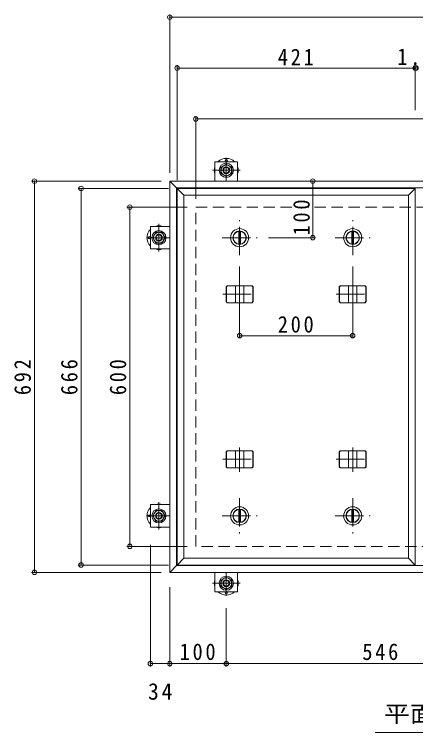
# Model space of a CAD drawing. Units: millimetres on the paper, enlarged 6 times, with parts at other scales. Extents: x -1914 to 2320, y -1648 to 1656.
# Drawn here: x -1914 to -1488, y 782 to 1545 of the extents above; entities that cross this region are included whole.
import ezdxf
from ezdxf.enums import TextEntityAlignment as Align

# ---------------------------------------------------------------- set-up
doc = ezdxf.new("R2010")
doc.units = ezdxf.units.MM
doc.header["$LTSCALE"] = 6
doc.header["$PDMODE"] = 32
doc.header["$PDSIZE"] = 4.8
doc.linetypes.add('CHAIN1', pattern=[8, 5, -1, 1, -1])
doc.linetypes.add('DASHED2', pattern=[3, 2, -1])
for name, color, linetype, lineweight in [('0-0_通り芯', 4, 'Continuous', 9), ('0-1_躯体', 2, 'DASHED2', 9), ('0-2_仕上', 3, 'Continuous', 9), ('0-3_建具', 4, 'Continuous', 9), ('0-5_寸法', 4, 'Continuous', 9), ('0-C', 2, 'Continuous', 9), ('0-D', 5, 'Continuous', 5), ('0-E', 3, 'Continuous', 9), ('0-F', 7, 'Continuous', 9)]:
    doc.layers.add(name, color=color, linetype=linetype, lineweight=lineweight)
doc.styles.add('ＭＳ ゴシック', font='')
doc.styles.get('ＭＳ ゴシック').set_extended_font_data('MS Gothic')

msp = doc.modelspace()

# ---------------------------------------------------------------- linework, layer by layer
at = {"layer": '0-0_通り芯'}
for centre in [(-1688.931, 1389.39), (-1770.651, 1307.67), (-1770.651, 1012.47), (-1688.931, 930.75)]:
    msp.add_circle(centre, 1.2, dxfattribs=at)
for centre, start, end in [((-1688.931, 1379.19), 45.5852, 134.4148), ((-1688.931, 1379.19), 162.24721, 197.75279), ((-1688.931, 1379.19), 342.24721, 17.75279), ((-1760.451, 1307.67), 72.24721, 107.75279), ((-1760.451, 1307.67), 135.5852, 224.4148), ((-1760.451, 1307.67), 252.24721, 287.75279), ((-1760.451, 1012.47), 72.24721, 107.75279), ((-1760.451, 1012.47), 135.5852, 224.4148), ((-1760.451, 1012.47), 252.24721, 287.75279), ((-1688.931, 940.95), 162.24721, 197.75279), ((-1688.931, 940.95), 342.24721, 17.75279), ((-1688.931, 940.95), 225.5852, 314.4148)]:
    msp.add_arc(centre, 12.6, start, end, dxfattribs=at)
at = {"layer": '0-1_躯体'}
for p, q in [((-1721.331, 1340.07), (-1001.331, 1340.07)), ((-1721.331, 980.07), (-1721.331, 1340.07)), ((-1001.331, 980.07), (-1721.331, 980.07))]:
    msp.add_line(p, q, dxfattribs=at)
at = {"layer": '0-2_仕上'}
for p, q in [((-1741.131, 1359.87), (-1733.931, 1352.67)), ((-1741.131, 960.27), (-1741.131, 1359.87)), ((-1741.131, 1359.87), (-1488.531, 1359.87)), ((-1488.531, 960.27), (-1488.531, 1359.87)), ((-1733.931, 1352.67), (-1495.731, 1352.67)), ((-1741.131, 960.27), (-1733.931, 967.47)), ((-1488.531, 960.27), (-1495.731, 967.47)), ((-1488.531, 960.27), (-1741.131, 960.27))]:
    msp.add_line(p, q, dxfattribs=at)
for points in [[(-1495.731, 967.47), (-1495.731, 1352.67), (-1488.531, 1359.87)], [(-1495.731, 967.47), (-1733.931, 967.47), (-1733.931, 1352.67)]]:
    msp.add_lwpolyline(points, dxfattribs=at)
at = {"layer": '0-3_建具', "color": 2}
for p, q in [((-1748.931, 1367.67), (-973.731, 1367.67)), ((-1748.931, 952.47), (-1748.931, 1367.67)), ((-1741.731, 959.67), (-1741.731, 1360.47)), ((-1741.731, 959.67), (-1748.931, 952.47)), ((-980.931, 959.67), (-1741.731, 959.67)), ((-973.731, 952.47), (-1748.931, 952.47))]:
    msp.add_line(p, q, dxfattribs=at)
at = {"layer": '0-3_建具', "linetype": 'CHAIN1'}
for p, q in [((-1674.831, 1260.941), (-1674.831, 1234.997)), ((-1554.831, 1260.941), (-1554.831, 1234.997)), ((-1692.477, 1247.67), (-1657.186, 1247.67)), ((-1572.477, 1247.67), (-1537.186, 1247.67)), ((-1674.831, 1059.2), (-1674.831, 1085.143)), ((-1554.831, 1059.2), (-1554.831, 1085.143)), ((-1692.477, 1072.47), (-1657.186, 1072.47)), ((-1572.477, 1072.47), (-1537.186, 1072.47))]:
    msp.add_line(p, q, dxfattribs=at)
at = {"layer": '0-3_建具'}
for p, q in [((-1689.132, 1255.47), (-1688.093, 1256.67)), ((-1689.132, 1239.87), (-1689.132, 1255.47)), ((-1688.892, 1255.47), (-1689.132, 1255.47)), ((-1688.892, 1255.47), (-1687.853, 1256.67)), ((-1688.892, 1239.87), (-1688.892, 1255.47)), ((-1661.569, 1256.67), (-1688.093, 1256.67)), ((-1679.331, 1238.67), (-1679.331, 1256.67)), ((-1670.331, 1238.67), (-1670.331, 1256.67)), ((-1660.77, 1255.47), (-1661.809, 1256.67)), ((-1660.53, 1255.47), (-1661.569, 1256.67)), ((-1660.77, 1239.87), (-1660.77, 1255.47)), ((-1660.77, 1255.47), (-1660.53, 1255.47)), ((-1660.53, 1239.87), (-1660.53, 1255.47)), ((-1569.132, 1255.47), (-1568.093, 1256.67)), ((-1569.132, 1239.87), (-1569.132, 1255.47)), ((-1568.892, 1255.47), (-1569.132, 1255.47)), ((-1568.892, 1255.47), (-1567.853, 1256.67)), ((-1568.892, 1239.87), (-1568.892, 1255.47)), ((-1541.57, 1256.67), (-1568.093, 1256.67)), ((-1559.331, 1238.67), (-1559.331, 1256.67)), ((-1550.331, 1238.67), (-1550.331, 1256.67)), ((-1540.77, 1255.47), (-1541.81, 1256.67)), ((-1540.53, 1255.47), (-1541.57, 1256.67)), ((-1540.77, 1239.87), (-1540.77, 1255.47)), ((-1540.77, 1255.47), (-1540.53, 1255.47)), ((-1540.53, 1239.87), (-1540.53, 1255.47)), ((-1689.132, 1239.87), (-1688.093, 1238.67)), ((-1688.892, 1239.87), (-1689.132, 1239.87)), ((-1688.892, 1239.87), (-1687.853, 1238.67)), ((-1688.093, 1238.67), (-1661.569, 1238.67)), ((-1660.77, 1239.87), (-1661.809, 1238.67)), ((-1660.53, 1239.87), (-1661.569, 1238.67)), ((-1660.77, 1239.87), (-1660.53, 1239.87)), ((-1569.132, 1239.87), (-1568.093, 1238.67)), ((-1568.892, 1239.87), (-1569.132, 1239.87)), ((-1568.892, 1239.87), (-1567.853, 1238.67)), ((-1568.093, 1238.67), (-1541.57, 1238.67)), ((-1540.77, 1239.87), (-1541.81, 1238.67)), ((-1540.53, 1239.87), (-1541.57, 1238.67)), ((-1540.77, 1239.87), (-1540.53, 1239.87)), ((-1689.132, 1080.27), (-1688.093, 1081.47)), ((-1689.132, 1064.67), (-1689.132, 1080.27)), ((-1688.892, 1080.27), (-1689.132, 1080.27)), ((-1688.892, 1080.27), (-1687.853, 1081.47)), ((-1688.892, 1064.67), (-1688.892, 1080.27)), ((-1661.57, 1081.47), (-1688.093, 1081.47)), ((-1679.331, 1063.47), (-1679.331, 1081.47)), ((-1670.331, 1063.47), (-1670.331, 1081.47)), ((-1660.77, 1080.27), (-1661.81, 1081.47)), ((-1660.53, 1080.27), (-1661.57, 1081.47)), ((-1660.77, 1064.67), (-1660.77, 1080.27)), ((-1660.77, 1080.27), (-1660.53, 1080.27)), ((-1660.53, 1064.67), (-1660.53, 1080.27)), ((-1569.132, 1080.27), (-1568.093, 1081.47)), ((-1569.132, 1064.67), (-1569.132, 1080.27)), ((-1568.892, 1080.27), (-1569.132, 1080.27)), ((-1568.892, 1080.27), (-1567.853, 1081.47)), ((-1568.892, 1064.67), (-1568.892, 1080.27)), ((-1541.57, 1081.47), (-1568.093, 1081.47)), ((-1559.331, 1063.47), (-1559.331, 1081.47)), ((-1550.331, 1063.47), (-1550.331, 1081.47)), ((-1540.77, 1080.27), (-1541.81, 1081.47)), ((-1540.53, 1080.27), (-1541.57, 1081.47)), ((-1540.77, 1064.67), (-1540.77, 1080.27)), ((-1540.77, 1080.27), (-1540.53, 1080.27)), ((-1540.53, 1064.67), (-1540.53, 1080.27)), ((-1689.132, 1064.67), (-1688.093, 1063.47)), ((-1688.892, 1064.67), (-1689.132, 1064.67)), ((-1688.892, 1064.67), (-1687.853, 1063.47)), ((-1688.093, 1063.47), (-1661.57, 1063.47)), ((-1660.77, 1064.67), (-1661.81, 1063.47)), ((-1660.53, 1064.67), (-1661.57, 1063.47)), ((-1660.77, 1064.67), (-1660.53, 1064.67)), ((-1569.132, 1064.67), (-1568.093, 1063.47)), ((-1568.892, 1064.67), (-1569.132, 1064.67)), ((-1568.892, 1064.67), (-1567.853, 1063.47)), ((-1568.093, 1063.47), (-1541.57, 1063.47)), ((-1540.77, 1064.67), (-1541.81, 1063.47)), ((-1540.53, 1064.67), (-1541.57, 1063.47)), ((-1540.77, 1064.67), (-1540.53, 1064.67))]:
    msp.add_line(p, q, dxfattribs=at)
at = {"layer": '0-3_建具', "color": 2}
msp.add_lwpolyline([(-1748.931, 1367.67), (-1741.731, 1360.47), (-980.931, 1360.47)], dxfattribs=at)
at = {"layer": '0-5_寸法', "color": 7}
msp.add_line((-1530.847, 782.423), (-1191.815, 782.423), dxfattribs=at)
at = {"layer": '0-C', "linetype": 'CHAIN1'}
for p, q in [((-1674.831, 1289.07), (-1674.831, 1326.27)), ((-1554.831, 1289.07), (-1554.831, 1326.27)), ((-1693.431, 1307.67), (-1656.231, 1307.67)), ((-1573.431, 1307.67), (-1536.231, 1307.67)), ((-1674.831, 1031.07), (-1674.831, 993.87)), ((-1554.831, 1031.07), (-1554.831, 993.87)), ((-1693.431, 1012.47), (-1656.231, 1012.47)), ((-1573.431, 1012.47), (-1536.231, 1012.47))]:
    msp.add_line(p, q, dxfattribs=at)
at = {"layer": '0-C'}
for p, q in [((-1675.731, 1314.512), (-1675.731, 1300.829)), ((-1673.931, 1314.512), (-1673.931, 1300.829)), ((-1555.731, 1314.512), (-1555.731, 1300.829)), ((-1553.931, 1314.512), (-1553.931, 1300.829)), ((-1675.731, 1005.629), (-1675.731, 1019.311)), ((-1673.931, 1005.629), (-1673.931, 1019.311)), ((-1555.731, 1005.629), (-1555.731, 1019.311)), ((-1553.931, 1005.629), (-1553.931, 1019.311))]:
    msp.add_line(p, q, dxfattribs=at)
for centre, radius in [((-1674.831, 1307.67), 9.6), ((-1674.831, 1307.67), 7.2), ((-1674.831, 1307.67), 6.9), ((-1554.831, 1307.67), 9.6), ((-1554.831, 1307.67), 7.2), ((-1554.831, 1307.67), 6.9), ((-1674.831, 1012.47), 9.6), ((-1554.831, 1012.47), 9.6), ((-1674.831, 1012.47), 7.2), ((-1674.831, 1012.47), 6.9), ((-1554.831, 1012.47), 7.2), ((-1554.831, 1012.47), 6.9)]:
    msp.add_circle(centre, radius, dxfattribs=at)
at = {"layer": '0-D'}
for points in [[(-1694.631, 1382.481), (-1688.931, 1385.772), (-1683.231, 1382.481), (-1683.231, 1375.899), (-1688.931, 1372.608), (-1694.631, 1375.899)], [(-1763.742, 1301.97), (-1767.033, 1307.67), (-1763.742, 1313.37), (-1757.16, 1313.37), (-1753.869, 1307.67), (-1757.16, 1301.97)], [(-1763.742, 1006.77), (-1767.033, 1012.47), (-1763.742, 1018.17), (-1757.16, 1018.17), (-1753.869, 1012.47), (-1757.16, 1006.77)], [(-1683.231, 937.659), (-1688.931, 934.368), (-1694.631, 937.659), (-1694.631, 944.241), (-1688.931, 947.532), (-1683.231, 944.241)]]:
    msp.add_lwpolyline(points, close=True, dxfattribs=at)
for centre, radius in [((-1688.931, 1379.19), 7.5), ((-1688.931, 1379.19), 5.7), ((-1688.931, 1379.19), 3.6), ((-1688.931, 1379.19), 3.032), ((-1760.451, 1307.67), 7.5), ((-1760.451, 1307.67), 5.7), ((-1760.451, 1307.67), 3.6), ((-1760.451, 1307.67), 3.032), ((-1760.451, 1012.47), 7.5), ((-1760.451, 1012.47), 5.7), ((-1760.451, 1012.47), 3.6), ((-1760.451, 1012.47), 3.032), ((-1688.931, 940.95), 7.5), ((-1688.931, 940.95), 5.7), ((-1688.931, 940.95), 3.6), ((-1688.931, 940.95), 3.032)]:
    msp.add_circle(centre, radius, dxfattribs=at)
at = {"layer": '0-E'}
for p, q in [((-1700.931, 1388.19), (-1676.931, 1388.19)), ((-1700.931, 1388.19), (-1700.931, 1367.67)), ((-1676.931, 1388.19), (-1676.931, 1367.67)), ((-1769.451, 1295.67), (-1769.451, 1319.67)), ((-1769.451, 1319.67), (-1748.931, 1319.67)), ((-1769.451, 1295.67), (-1748.931, 1295.67)), ((-1769.451, 1000.47), (-1769.451, 1024.47)), ((-1769.451, 1024.47), (-1748.931, 1024.47)), ((-1769.451, 1000.47), (-1748.931, 1000.47)), ((-1700.931, 931.95), (-1700.931, 952.47)), ((-1676.931, 931.95), (-1676.931, 952.47)), ((-1676.931, 931.95), (-1700.931, 931.95))]:
    msp.add_line(p, q, dxfattribs=at)
at = {"layer": '0-E', "linetype": 'CHAIN1'}
for p, q in [((-1688.931, 1392.374), (-1688.931, 1367.67)), ((-1674.305, 1379.19), (-1703.558, 1379.19)), ((-1760.451, 1322.297), (-1760.451, 1293.044)), ((-1773.635, 1307.67), (-1748.931, 1307.67)), ((-1760.451, 1027.096), (-1760.451, 997.844)), ((-1773.635, 1012.47), (-1748.931, 1012.47)), ((-1688.931, 927.766), (-1688.931, 952.47)), ((-1703.558, 940.95), (-1674.305, 940.95))]:
    msp.add_line(p, q, dxfattribs=at)
at = {"layer": '0-F'}
for p, q in [((-1748.931, 1376.67), (-1748.931, 1544.67)), ((-1748.931, 1541.67), (-973.731, 1541.67)), ((-1741.131, 1368.87), (-1741.131, 1490.67)), ((-1488.531, 1487.67), (-1741.131, 1487.67)), ((-1488.531, 1489.47), (-1488.531, 1443.149)), ((-1487.631, 1487.67), (-1488.531, 1487.67)), ((-1721.331, 1349.07), (-1721.331, 1436.67)), ((-1721.331, 1433.67), (-1001.331, 1433.67)), ((-1757.931, 1367.67), (-1895.485, 1367.67)), ((-1892.485, 952.47), (-1892.485, 1367.67)), ((-1597.201, 1367.67), (-1597.201, 1307.67)), ((-1750.131, 1359.87), (-1846.007, 1359.87)), ((-1843.007, 960.27), (-1843.007, 1359.87)), ((-1730.331, 1340.07), (-1794.306, 1340.07)), ((-1791.306, 980.07), (-1791.306, 1340.07)), ((-1595.401, 1307.67), (-1644.231, 1307.67)), ((-1674.831, 1201.889), (-1674.831, 1277.07)), ((-1554.831, 1201.889), (-1554.831, 1277.07)), ((-1674.831, 1203.689), (-1554.831, 1203.689)), ((-1730.331, 980.07), (-1794.306, 980.07)), ((-1769.451, 852.65), (-1769.451, 981.744)), ((-1750.131, 960.27), (-1846.007, 960.27)), ((-1757.931, 952.47), (-1895.485, 952.47)), ((-1748.931, 936.744), (-1748.931, 852.65)), ((-1688.931, 914.364), (-1688.931, 852.65)), ((-1769.451, 855.65), (-1748.931, 855.65)), ((-1748.931, 855.65), (-1688.931, 855.65)), ((-1688.931, 855.65), (-1361.331, 855.65))]:
    msp.add_line(p, q, dxfattribs=at)
for p in [(-1748.931, 1541.67), (-1741.131, 1487.67), (-1488.531, 1487.67), (-1487.631, 1487.67), (-1721.331, 1433.67), (-1892.485, 1367.67), (-1597.201, 1367.67), (-1843.007, 1359.87), (-1791.306, 1340.07), (-1597.201, 1307.67), (-1674.831, 1203.689), (-1554.831, 1203.689), (-1791.306, 980.07), (-1843.007, 960.27), (-1892.485, 952.47), (-1769.451, 855.65), (-1748.931, 855.65), (-1688.931, 855.65)]:
    msp.add_point(p, dxfattribs=at)

# ---------------------------------------------------------------- texts
at = {"layer": '0-5_寸法', "color": 2, "style": 'ＭＳ ゴシック', "width": 1.15}
msp.add_text('平面詳細図\u3000Ｓ＝１：１０', height=17.6, dxfattribs=at).set_placement((-1521.831, 788.306), align=Align.BOTTOM_LEFT)
at = {"layer": '0-F', "color": 2, "char_height": 17.6, "attachment_point": 7, "style": 'ＭＳ ゴシック'}
for s, insert in [('\\T1.27;\\W0.9;421', (-1634.331, 1490.67)), ('\\T1.27;\\W0.9;1.5', (-1507.581, 1490.67)), ('\\T1.27;\\W0.9;200', (-1634.331, 1206.689)), ('\\T1.27;\\W0.9;100', (-1738.431, 859.25)), ('\\T1.27;\\W0.9;546', (-1544.631, 859.25)), ('\\T1.27;\\W0.95;34', (-1771.941, 817.117))]:
    msp.add_mtext(s, dxfattribs=dict(at, insert=insert))
at = {"layer": '0-F', "color": 2, "char_height": 17.6, "attachment_point": 7, "rotation": 90, "style": 'ＭＳ ゴシック'}
for s, insert in [('\\T1.27;\\W0.9;100', (-1600.201, 1310.077)), ('\\T1.27;\\W0.9;692', (-1896.085, 1140.57)), ('\\T1.27;\\W0.9;666', (-1846.607, 1140.57)), ('\\T1.27;\\W0.9;600', (-1794.906, 1140.57))]:
    msp.add_mtext(s, dxfattribs=dict(at, insert=insert))

doc.saveas('drawing.dxf')
